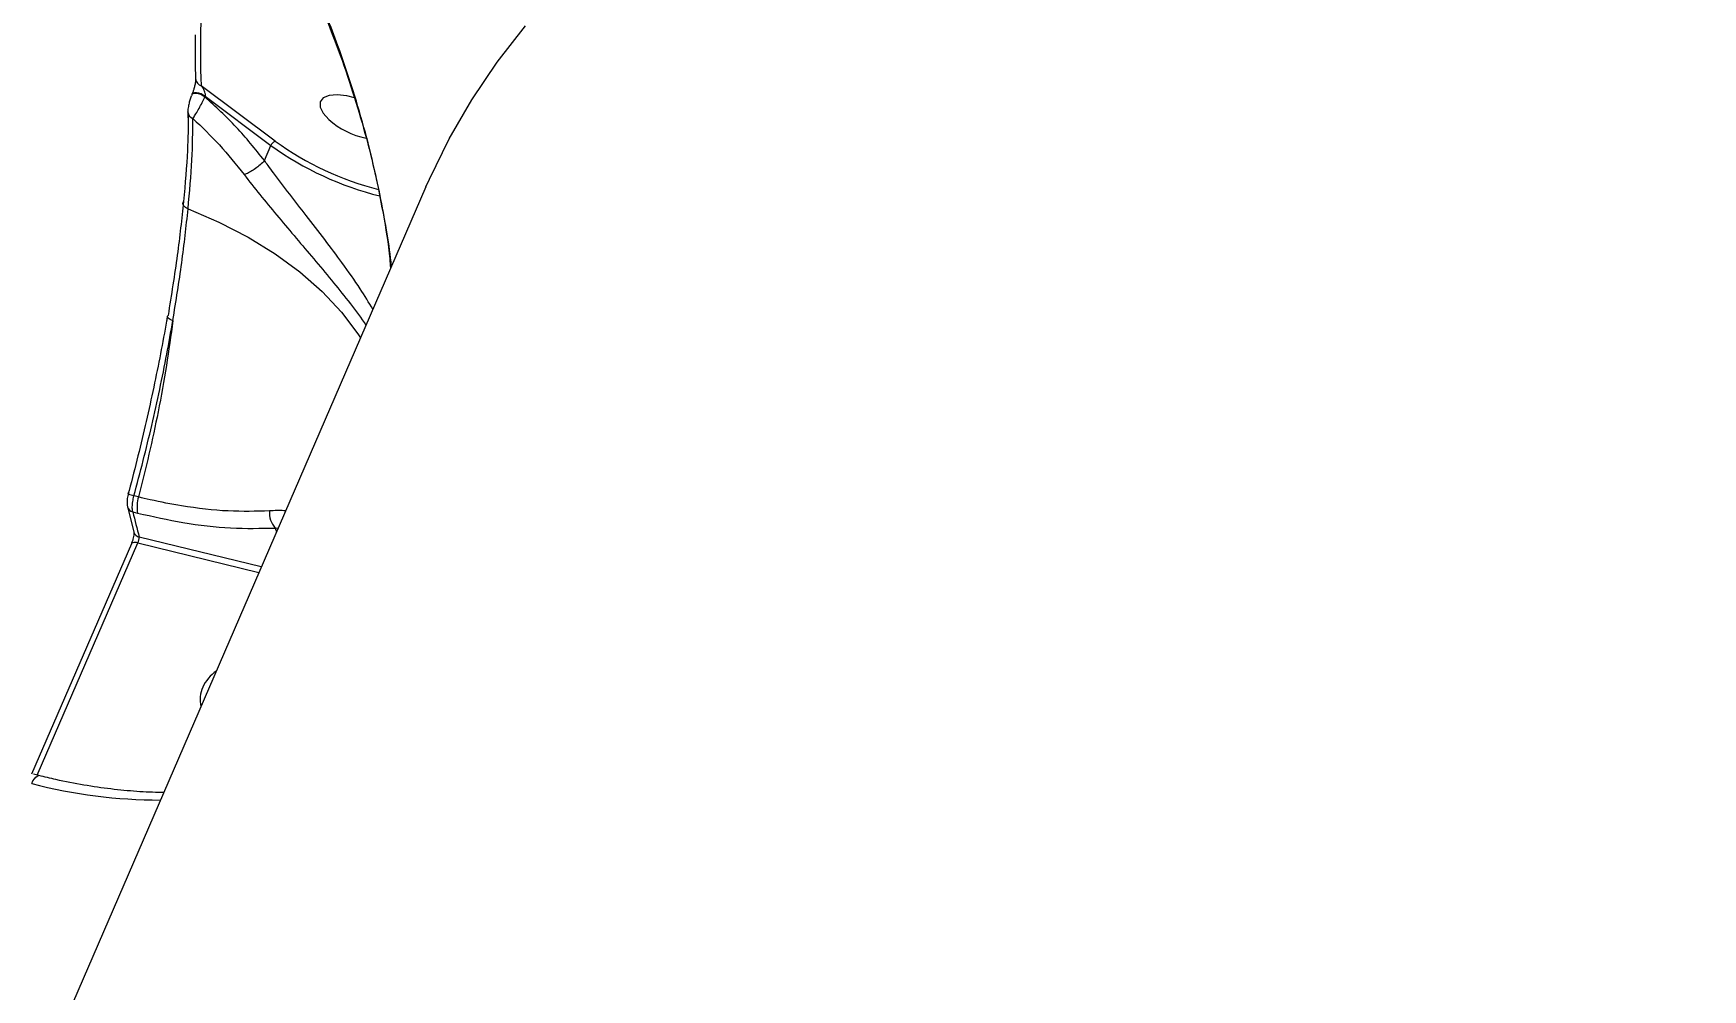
# Model space of a CAD drawing. Header units: millimetres. Extents: x -5238 to 5144, y -3542 to 5092.
# Drawn here: x 2491.6 to 2681.2, y 1810.1 to 1918.7 of the extents above; entities that cross this region are included whole.
import ezdxf

# ---------------------------------------------------------------- set-up
doc = ezdxf.new("R2010")
doc.units = ezdxf.units.MM
for name, color, linetype in [('DIKOM_ОБЪЕКТ', 7, 'Continuous'), ('DIKOM_РАЗМЕР_ЗОНА', 7, 'Continuous'), ('DIKOM_РАЗМЕР_ОБЪЕКТА', 7, 'Continuous')]:
    doc.layers.add(name, color=color, linetype=linetype)
doc.styles.add('style1', font='arial.ttf', dxfattribs={"width": 0.8})
doc.dimstyles.new('1-50', dxfattribs={"dimtxt": 300, "dimasz": 200, "dimexe": 100, "dimexo": 0, "dimgap": 100, "dimtad": 1, "dimtxsty": 'style1', "dimcen": 200, "dimclrd": 7, "dimclre": 7, "dimclrt": 7, "dimadec": 1, "dimazin": 2, "dimtfac": 1, "dimtmove": 0, "dimatfit": 2, "dimfxl": 0, "dimlwd": 25, "dimlwe": 18, "dimarcsym": 0})

# ---------------------------------------------------------------- blocks, each defined once
blk = doc.blocks.new('*D1')
at = {"layer": 'Defpoints', "color": 0, "transparency": 16777216}
for p in [(-4787.63, 5091.56), (3144.22, 5091.56), (-2554.16, -2403.28)]:
    blk.add_point(p, dxfattribs=at)
at = {"layer": 'DIKOM_РАЗМЕР_ЗОНА', "color": 7, "lineweight": 18, "transparency": 16777216}
for p, q in [((3144.22, 5091.56), (-4887.63, 5091.56)), ((-2554.16, -2403.28), (-4887.63, -2403.28))]:
    blk.add_line(p, q, dxfattribs=at)
at = {"layer": 'DIKOM_РАЗМЕР_ЗОНА', "color": 7, "lineweight": 25, "transparency": 16777216}
blk.add_line((-4787.63, -2203.28), (-4787.63, 4891.56), dxfattribs=at)
at = {"layer": 'DIKOM_РАЗМЕР_ЗОНА', "color": 7, "transparency": 16777216}
for points in [[(-4820.97, 4891.56), (-4754.3, 4891.56), (-4787.63, 5091.56)], [(-4820.97, -2203.28), (-4754.3, -2203.28), (-4787.63, -2403.28)]]:
    blk.add_solid(points, dxfattribs=at)
at = {"layer": 'DIKOM_РАЗМЕР_ЗОНА', "color": 7, "transparency": 16777216, "insert": (-5040.81, 1344.14), "char_height": 300, "attachment_point": 5, "rotation": 90, "style": 'style1'}
blk.add_mtext('7500', dxfattribs=at)
blk = doc.blocks.new('*D2')
at = {"layer": 'Defpoints', "color": 0, "transparency": 16777216}
for p in [(5144.22, 2720.02), (-4054.16, -903.28), (5144.22, -3441.88)]:
    blk.add_point(p, dxfattribs=at)
at = {"layer": 'DIKOM_РАЗМЕР_ЗОНА', "color": 7, "lineweight": 18, "transparency": 16777216}
for p, q in [((5144.22, 2720.02), (5144.22, -3541.88)), ((-4054.16, -903.28), (-4054.16, -3541.88))]:
    blk.add_line(p, q, dxfattribs=at)
at = {"layer": 'DIKOM_РАЗМЕР_ЗОНА', "color": 7, "lineweight": 25, "transparency": 16777216}
blk.add_line((-3854.16, -3441.88), (4944.22, -3441.88), dxfattribs=at)
at = {"layer": 'DIKOM_РАЗМЕР_ЗОНА', "color": 7, "transparency": 16777216}
for points in [[(-3854.16, -3408.54), (-3854.16, -3475.21), (-4054.16, -3441.88)], [(4944.22, -3408.54), (4944.22, -3475.21), (5144.22, -3441.88)]]:
    blk.add_solid(points, dxfattribs=at)
at = {"layer": 'DIKOM_РАЗМЕР_ЗОНА', "color": 7, "transparency": 16777216, "insert": (545.03, -3188.7), "char_height": 300, "attachment_point": 5, "style": 'style1'}
blk.add_mtext('9200', dxfattribs=at)
blk = doc.blocks.new('*D3')
at = {"layer": 'Defpoints', "color": 0, "transparency": 16777216}
for p in [(3889.93, 2956), (-2405.68, -161.05), (3889.93, -2949.28)]:
    blk.add_point(p, dxfattribs=at)
at = {"layer": 'DIKOM_РАЗМЕР_ОБЪЕКТА', "color": 7, "lineweight": 18, "transparency": 16777216}
for p, q in [((3889.93, 2956), (3889.93, -3049.28)), ((-2405.68, -161.05), (-2405.68, -3049.28))]:
    blk.add_line(p, q, dxfattribs=at)
at = {"layer": 'DIKOM_РАЗМЕР_ОБЪЕКТА', "color": 7, "lineweight": 25, "transparency": 16777216}
blk.add_line((-2205.68, -2949.28), (3689.93, -2949.28), dxfattribs=at)
at = {"layer": 'DIKOM_РАЗМЕР_ОБЪЕКТА', "color": 7, "transparency": 16777216}
for points in [[(-2205.68, -2915.95), (-2205.68, -2982.61), (-2405.68, -2949.28)], [(3689.93, -2915.95), (3689.93, -2982.61), (3889.93, -2949.28)]]:
    blk.add_solid(points, dxfattribs=at)
at = {"layer": 'DIKOM_РАЗМЕР_ОБЪЕКТА', "color": 7, "transparency": 16777216, "insert": (742.13, -2696.01), "char_height": 300, "attachment_point": 5, "style": 'style1'}
blk.add_mtext('6300', dxfattribs=at)

msp = doc.modelspace()

# ---------------------------------------------------------------- linework, layer by layer
at = {"layer": 'DIKOM_ОБЪЕКТ', "color": 7, "linetype": 'Continuous', "lineweight": 15}
for p, q in [((2509.569, 1911.717), (2509.553, 1911.623)), ((2509.6, 1911.789), (2509.569, 1911.717)), ((2519.044, 1906.464), (2510.653, 1912.743)), ((2511.078, 1911.482), (2511.109, 1911.554)), ((2511.109, 1911.554), (2518.573, 1905.968)), ((2509.145, 1909.761), (2509.139, 1909.109)), ((2517.831, 1904.256), (2518.573, 1905.968)), ((2517.827, 1904.25), (2517.831, 1904.256)), ((2536.179, 1901.288), (2419.728, 1632.396)), ((2502.365, 1866.346), (2502.361, 1866.346)), ((2503.518, 1866.047), (2503.012, 1866.171)), ((2502.266, 1864.943), (2502.996, 1862.072)), ((2502.88, 1864.353), (2503.43, 1864.218)), ((2519.051, 1862.524), (2519.4, 1862.543)), ((2519.051, 1862.524), (2519.198, 1862.078)), ((2502.713, 1860.724), (2491.39, 1834.577)), ((2492.029, 1834.448), (2503.461, 1860.844)), ((2503.461, 1860.844), (2517.204, 1857.474)), ((2517.476, 1858.102), (2503.605, 1861.503)), ((2492.213, 1834.403), (2491.587, 1834.556))]:
    msp.add_line(p, q, dxfattribs=at)
at = {"layer": 'DIKOM_ОБЪЕКТ', "color": 7, "linetype": 'Continuous', "lineweight": 15, "flags": 128}
for points in [[(2536.179, 1901.288), (2536.561, 1902.154), (2538.808, 1906.73), (2541.379, 1911.16), (2544.272, 1915.44), (2547.483, 1919.565)], [(2511.078, 1911.482), (2510.85, 1911.627), (2510.594, 1911.748), (2510.328, 1911.834), (2510.076, 1911.879), (2509.856, 1911.878), (2509.688, 1911.832), (2509.584, 1911.745), (2509.569, 1911.717)], [(2511.109, 1911.554), (2510.882, 1911.699), (2510.625, 1911.82), (2510.359, 1911.906), (2510.107, 1911.951), (2509.887, 1911.95), (2509.719, 1911.904), (2509.615, 1911.817), (2509.601, 1911.792)], [(2528.041, 1911.391), (2527.173, 1911.609), (2526.081, 1911.732), (2525.171, 1911.651), (2524.518, 1911.37), (2524.172, 1910.912), (2524.164, 1910.316), (2524.493, 1909.628), (2525.133, 1908.905)], [(2509.135, 1909.76), (2509.134, 1909.791), (2509.134, 1909.792)], [(2509.157, 1898.762), (2508.995, 1898.832), (2508.853, 1898.92), (2508.737, 1899.023), (2508.65, 1899.136), (2508.596, 1899.255), (2508.576, 1899.378), (2508.591, 1899.499), (2508.641, 1899.614)], [(2509.157, 1898.762), (2512.66, 1897.27), (2515.964, 1895.568), (2519.036, 1893.674), (2521.847, 1891.606), (2524.368, 1889.384), (2526.574, 1887.031), (2528.444, 1884.571), (2528.743, 1884.118)], [(2506.825, 1886.519), (2506.837, 1886.592), (2506.883, 1886.659)], [(2507.428, 1886.077), (2507.263, 1886.136), (2507.119, 1886.205), (2506.998, 1886.28), (2506.908, 1886.36), (2506.849, 1886.44), (2506.825, 1886.518), (2506.825, 1886.519)], [(2503.461, 1860.844), (2503.289, 1860.877), (2503.129, 1860.891), (2502.988, 1860.883), (2502.871, 1860.855), (2502.781, 1860.808), (2502.723, 1860.742), (2502.713, 1860.724)], [(2491.396, 1833.496), (2491.542, 1833.798), (2491.696, 1834.049), (2491.851, 1834.238), (2492.001, 1834.36), (2492.142, 1834.408), (2492.212, 1834.403)]]:
    msp.add_lwpolyline(points, dxfattribs=at)
at = {"layer": 'DIKOM_ОБЪЕКТ', "color": 7, "linetype": 'Continuous', "lineweight": 15}
for centre, radius, start, end in [((2600.092, 1917.012), 89.541, 164.50004, 182.73217), ((2510.896, 1913.597), 0.887, 184.43836, 254.14425), ((2509.988, 1909.84), 0.857, 185.37005, 250.96094), ((2531.299, 1915.999), 9.4, 229.00068, 258.17628), ((2539.529, 1935.002), 35.807, 234.17993, 256.12138), ((2539.376, 1934.648), 34.753, 234.19452, 255.68279), ((2491.363, 1824.275), 43.485, 74.46167, 75.34456), ((2507.108, 1864.958), 3.752, 163.12386, 191.36744), ((2503.062, 1865.157), 0.825, 195.02023, 257.25793), ((2636.896, 1896.898), 137.911, 193.64965, 194.87129), ((2520.91, 1864.221), 2.517, 174.43889, 222.38877), ((2503.784, 1862.306), 0.823, 196.55164, 257.37905), ((2514.881, 1842.636), 4.433, 124.70476, 156.11982), ((2513.793, 1843.043), 3.275, 154.94042, 193.88617), ((2506.137, 1890.635), 59.01, 255.53434, 269.87636)]:
    msp.add_arc(centre, radius, start, end, dxfattribs=at)
for points, knots in [([(3156.539, 1866.016), (3153.206, 1868.486), (3144.227, 1875.141), (3128.984, 1885.796), (3110.696, 1897.878), (3091.592, 1909.766), (3071.719, 1921.412), (3051.126, 1932.769), (3030.266, 1943.588), (3009.217, 1953.842), (2988.06, 1963.521), (2966.45, 1972.783), (2944.444, 1981.576), (2922.111, 1989.857), (2899.941, 1997.445), (2878.008, 2004.33), (2856.377, 2010.518), (2834.695, 2016.109), (2813.038, 2021.057), (2791.482, 2025.329), (2770.502, 2028.832), (2750.158, 2031.571), (2730.491, 2033.569), (2711.181, 2034.859), (2692.314, 2035.405), (2673.966, 2035.187), (2656.541, 2034.209), (2640.078, 2032.494), (2624.593, 2030.077), (2609.833, 2026.921), (2595.883, 2023.002), (2582.81, 2018.319), (2571.413, 2013.196), (2561.532, 2007.776), (2553.059, 2002.156), (2546.363, 1996.989), (2542.846, 1993.514), (2541.561, 1992.245)], [0, 0, 0, 0, 0.0172867, 0.0465704, 0.0758765, 0.1051603, 0.1352946, 0.1654535, 0.1955878, 0.2248713, 0.2541776, 0.2834612, 0.3135956, 0.3437544, 0.3738887, 0.403172, 0.4324779, 0.4617614, 0.4918952, 0.5220535, 0.5521876, 0.5814711, 0.6107773, 0.6400606, 0.670195, 0.7003536, 0.7304878, 0.7597712, 0.7890773, 0.8183608, 0.8484949, 0.8786536, 0.9087878, 0.9342738, 0.9597896, 0.9853053, 1, 1, 1, 1]), ([(2513.271, 1941.729), (2513.644, 1941.219), (2514.854, 1939.566), (2516.803, 1936.482), (2519.13, 1932.475), (2521.376, 1928.146), (2523.451, 1923.719), (2525.365, 1919.144), (2527.071, 1914.533), (2528.594, 1909.784), (2529.88, 1905.065), (2530.898, 1900.61), (2531.648, 1896.516), (2532.074, 1893.787), (2532.208, 1892.357), (2532.226, 1892.16)], [0, 0, 0, 0, 0.0411083, 0.1334991, 0.2279612, 0.3244852, 0.4230749, 0.5113762, 0.604995, 0.6944351, 0.7799367, 0.8622309, 0.9296943, 0.9903168, 1, 1, 1, 1]), ([(2532.183, 1892.06), (2532.156, 1892.405), (2531.989, 1894.533), (2531.36, 1898.276), (2530.372, 1903.266), (2528.738, 1909.707), (2526.512, 1916.635), (2523.813, 1923.399), (2521.379, 1928.689), (2518.982, 1933.295), (2516.436, 1937.681), (2514.608, 1940.376), (2513.695, 1941.723)], [0, 0, 0, 0, 0.0168019, 0.1036768, 0.1898139, 0.2759766, 0.4511578, 0.5834953, 0.6869938, 0.7904933, 0.8952459, 1, 1, 1, 1]), ([(2509.957, 1918.542), (2509.945, 1917.313), (2509.929, 1915.653), (2509.995, 1913.966), (2510.012, 1913.528)], [0, 0, 0, 0, 0.7399905, 1, 1, 1, 1]), ([(2510.011, 1913.523), (2510.012, 1913.505), (2510.013, 1913.455), (2509.997, 1913.23), (2509.937, 1912.872), (2509.834, 1912.453), (2509.726, 1912.11), (2509.644, 1911.889), (2509.607, 1911.808), (2509.6, 1911.793)], [0, 0, 0, 0, 0.1005893, 0.2831153, 0.524932, 0.7134145, 0.8572577, 0.9731327, 1, 1, 1, 1]), ([(2509.51, 1911.557), (2509.48, 1911.484), (2509.393, 1911.268), (2509.279, 1910.857), (2509.172, 1910.338), (2509.126, 1910), (2509.135, 1909.806), (2509.136, 1909.792)], [0, 0, 0, 0, 0.1192068, 0.352872, 0.6126611, 0.9716805, 1, 1, 1, 1]), ([(2509.708, 1909.03), (2509.792, 1909.155), (2509.959, 1909.404), (2510.307, 1909.998), (2510.666, 1910.656), (2510.926, 1911.168), (2511.048, 1911.42), (2511.078, 1911.482)], [0, 0, 0, 0, 0.2421019, 0.4844636, 0.7176672, 0.9314141, 1, 1, 1, 1]), ([(2511.109, 1911.554), (2511.116, 1911.574), (2511.131, 1911.618), (2511.137, 1911.733), (2511.107, 1911.92), (2511.008, 1912.191), (2510.852, 1912.481), (2510.717, 1912.659), (2510.653, 1912.743)], [0, 0, 0, 0, 0.0437526, 0.0954406, 0.2159794, 0.4188111, 0.7240693, 1, 1, 1, 1]), ([(2517.831, 1904.256), (2516.786, 1905.558), (2514.681, 1908.179), (2512.284, 1910.376), (2511.078, 1911.482)], [0, 0, 0, 0, 0.4967596, 1, 1, 1, 1]), ([(2509.183, 1909.389), (2509.169, 1908.114), (2509.139, 1905.298), (2508.817, 1901.624), (2508.641, 1899.614)], [0, 0, 0, 0, 0.4529582, 1, 1, 1, 1]), ([(2509.157, 1898.762), (2509.324, 1900.677), (2509.664, 1904.556), (2509.694, 1907.526), (2509.708, 1909.03)], [0, 0, 0, 0, 0.4937301, 1, 1, 1, 1]), ([(2509.708, 1909.03), (2510.729, 1908.057), (2512.782, 1906.101), (2514.6, 1903.812), (2515.515, 1902.661)], [0, 0, 0, 0, 0.4973122, 1, 1, 1, 1]), ([(2519.044, 1906.464), (2519.037, 1906.461), (2519.015, 1906.454), (2518.956, 1906.428), (2518.862, 1906.362), (2518.746, 1906.248), (2518.643, 1906.109), (2518.596, 1906.015), (2518.573, 1905.968)], [0, 0, 0, 0, 0.0459186, 0.1413936, 0.356095, 0.5706735, 0.7855327, 1, 1, 1, 1]), ([(2517.827, 1904.25), (2517.672, 1904.089), (2517.375, 1903.783), (2516.813, 1903.34), (2516.262, 1902.981), (2515.839, 1902.769), (2515.608, 1902.687), (2515.529, 1902.666), (2515.515, 1902.661)], [0, 0, 0, 0, 0.2351048, 0.4472023, 0.6592715, 0.8713703, 0.9763828, 1, 1, 1, 1]), ([(2530.148, 1887.361), (2529.687, 1888.129), (2528.691, 1889.788), (2526.803, 1892.461), (2524.706, 1895.261), (2522.682, 1897.882), (2520.696, 1900.433), (2519.251, 1902.34), (2518.296, 1903.599), (2517.973, 1904.067), (2517.828, 1904.249), (2517.827, 1904.25)], [0, 0, 0, 0, 0.1613488, 0.3486098, 0.5042715, 0.6598063, 0.7919731, 0.9240538, 0.9689897, 0.9999322, 1, 1, 1, 1]), ([(2515.515, 1902.661), (2516.106, 1901.908), (2517.304, 1900.381), (2519.24, 1898.046), (2521.221, 1895.701), (2523.246, 1893.319), (2525.249, 1890.933), (2527.194, 1888.517), (2528.595, 1886.703), (2529.219, 1885.753), (2529.359, 1885.54)], [0, 0, 0, 0, 0.1206338, 0.2445027, 0.3706882, 0.4997696, 0.6421406, 0.7876357, 0.952267, 1, 1, 1, 1]), ([(2508.641, 1899.614), (2508.428, 1897.622), (2507.997, 1893.592), (2507.257, 1888.988), (2506.883, 1886.659)], [0, 0, 0, 0, 0.4941774, 1, 1, 1, 1]), ([(2507.428, 1886.077), (2507.788, 1888.305), (2508.516, 1892.814), (2508.941, 1896.764), (2509.157, 1898.762)], [0, 0, 0, 0, 0.4941641, 1, 1, 1, 1]), ([(2506.788, 1886.521), (2506.76, 1886.354), (2506.534, 1884.99), (2506.03, 1882.318), (2505.267, 1878.522), (2504.414, 1874.64), (2503.473, 1870.726), (2502.772, 1867.954), (2502.366, 1866.505), (2502.324, 1866.357)], [0, 0, 0, 0, 0.0264645, 0.2151998, 0.4052367, 0.5961287, 0.7873677, 0.9782491, 1, 1, 1, 1]), ([(2503.012, 1866.171), (2503.712, 1868.846), (2504.773, 1872.897), (2505.946, 1878.265), (2506.751, 1882.253), (2507.205, 1884.814), (2507.428, 1886.077)], [0, 0, 0, 0, 0.395167, 0.5986732, 0.8021659, 1, 1, 1, 1]), ([(2507.428, 1886.077), (2507.2, 1884.395), (2506.74, 1881.01), (2505.808, 1875.913), (2504.746, 1870.901), (2503.928, 1867.671), (2503.518, 1866.047)], [0, 0, 0, 0, 0.2598572, 0.5228367, 0.760229, 1, 1, 1, 1]), ([(2502.413, 1866.523), (2502.379, 1866.406), (2502.289, 1866.095), (2502.192, 1865.541), (2502.242, 1865.157), (2502.27, 1864.946)], [0, 0, 0, 0, 0.2123037, 0.566779, 1, 1, 1, 1]), ([(2502.88, 1864.353), (2502.872, 1864.385), (2502.833, 1864.537), (2502.81, 1864.906), (2502.86, 1865.513), (2502.961, 1865.952), (2503.012, 1866.171)], [0, 0, 0, 0, 0.0819359, 0.3881001, 0.6939517, 1, 1, 1, 1]), ([(2518.405, 1864.465), (2516.877, 1864.422), (2513.778, 1864.334), (2509.107, 1864.884), (2505.62, 1865.546), (2503.961, 1865.942), (2503.518, 1866.047)], [0, 0, 0, 0, 0.3414949, 0.6929956, 0.9180099, 1, 1, 1, 1]), ([(2503.43, 1864.218), (2505.159, 1863.836), (2508.813, 1863.027), (2514.142, 1862.415), (2517.399, 1862.488), (2519.051, 1862.524)], [0, 0, 0, 0, 0.3069761, 0.6484723, 1, 1, 1, 1]), ([(2520.23, 1864.461), (2520.161, 1864.471), (2519.609, 1864.552), (2518.967, 1864.506), (2518.405, 1864.465)], [0, 0, 0, 0, 0.1253695, 1, 1, 1, 1]), ([(2502.993, 1862.081), (2502.994, 1862.076), (2502.996, 1862.066), (2503.001, 1861.975), (2502.994, 1861.809), (2502.962, 1861.554), (2502.891, 1861.231), (2502.8, 1860.932), (2502.737, 1860.784), (2502.713, 1860.73)], [0, 0, 0, 0, 0.0870222, 0.1928359, 0.3201211, 0.4883309, 0.6760748, 0.8805202, 1, 1, 1, 1]), ([(2503.461, 1860.844), (2503.481, 1860.893), (2503.52, 1860.991), (2503.567, 1861.158), (2503.598, 1861.314), (2503.61, 1861.432), (2503.606, 1861.483), (2503.605, 1861.503)], [0, 0, 0, 0, 0.2140195, 0.4283507, 0.6427405, 0.8580584, 1, 1, 1, 1]), ([(2506.387, 1832.496), (2506.297, 1832.496), (2505.324, 1832.487), (2503.348, 1832.582), (2500.41, 1832.855), (2497.333, 1833.31), (2494.585, 1833.84), (2492.858, 1834.25), (2492.213, 1834.403)], [0, 0, 0, 0, 0.0214317, 0.2333928, 0.4458997, 0.6589799, 0.8725531, 1, 1, 1, 1])]:
    msp.add_open_spline(points, degree=3, knots=knots, dxfattribs=at)

# ---------------------------------------------------------------- dimensions: what is measured, and where the dimension line sits
at = {"layer": 'DIKOM_РАЗМЕР_ЗОНА'}
dim = msp.add_linear_dim(base=(-4787.635, 5091.556), p1=(-2554.164, -2403.276), p2=(3144.22, 5091.556), angle=90, text='7500', dimstyle='1-50', dxfattribs=at)
dim.commit()
dim.dimension.update_dxf_attribs({"geometry": '*D1', "text_midpoint": (-4787.635, 1344.14), "dimtype": 160})
dim = msp.add_linear_dim(base=(5144.22, -3441.876), p1=(-4054.164, -903.276), p2=(5144.22, 2720.022), text='9200', dimstyle='1-50', dxfattribs=at)
dim.commit()
dim.dimension.update_dxf_attribs({"geometry": '*D2', "text_midpoint": (545.028, -3441.876), "dimtype": 160})
at = {"layer": 'DIKOM_РАЗМЕР_ОБЪЕКТА'}
dim = msp.add_linear_dim(base=(3889.931, -2949.281), p1=(-2405.679, -161.052), p2=(3889.931, 2956.002), text='6300', dimstyle='1-50', dxfattribs=at)
dim.commit()
dim.dimension.update_dxf_attribs({"geometry": '*D3', "text_midpoint": (742.126, -2949.281), "dimtype": 160})

doc.saveas('drawing.dxf')
